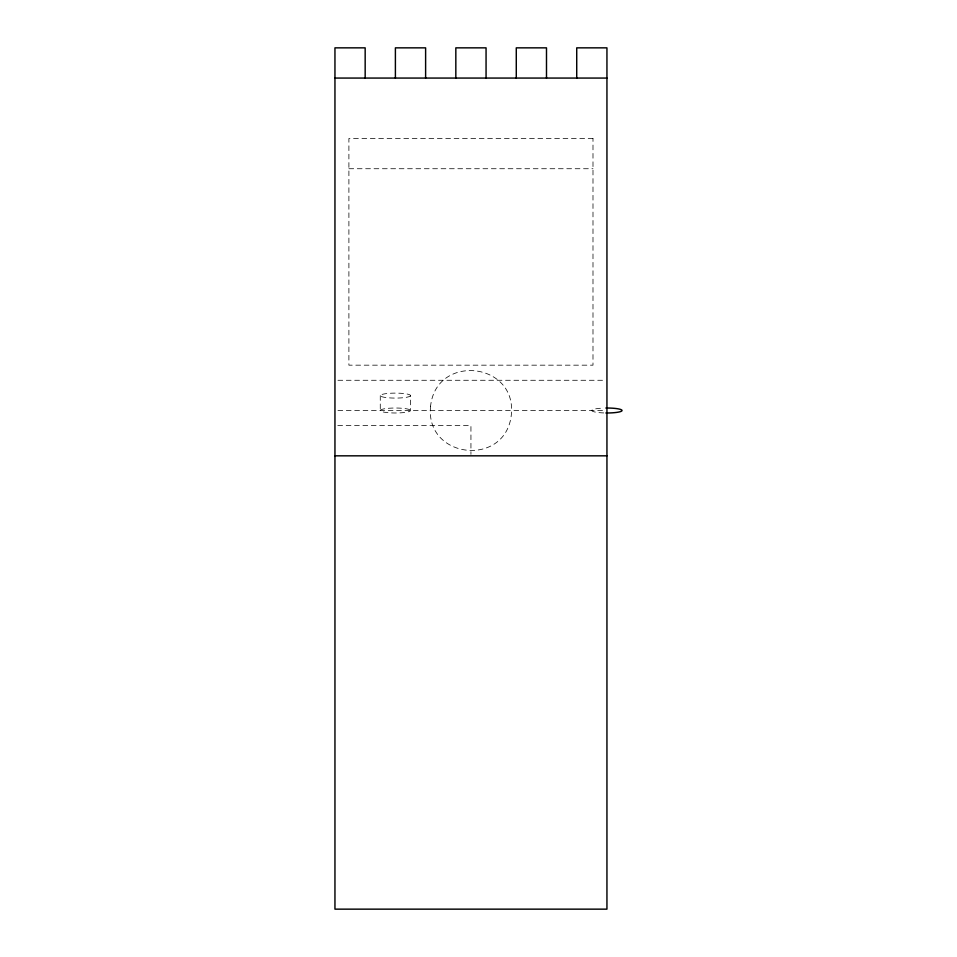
<?xml version="1.0" encoding="UTF-8"?>
<svg xmlns="http://www.w3.org/2000/svg" width="957" height="957" viewBox="0 0 957 957"><rect width="100%" height="100%" fill="white"/><g stroke="black" fill="none" stroke-linecap="round" stroke-linejoin="round"><path stroke-width="0.72" stroke-dasharray="4.79 3.59" d="M348.898 168.731L592.993 168.731M337.941 380.276L605.446 380.276M337.941 410.505L605.446 410.505M337.785 425.614L470.94 425.614L470.94 454.396M410.505 395.6A15.109 2.488 0 0 1 387.836 397.753A15.109 2.488 0 0 1 387.836 393.447A15.109 2.488 0 0 1 410.505 395.6L410.505 410.505A15.109 2.488 0 0 1 387.836 412.658A15.109 2.488 0 0 1 387.836 408.352A15.109 2.488 0 0 1 410.505 410.505M380.276 395.6L380.276 410.505M603.723 412.934A15.109 2.488 0 0 1 591.833 410.505A15.109 2.488 0 0 1 603.723 408.077M430.566 406.187C424.932 459.025 505.463 467.686 511.313 414.955C517.115 361.961 436.272 353.265 430.566 406.187M592.993 138.514L348.898 138.514L348.898 365.167L592.993 365.167L592.993 138.514"/><path stroke-width="1.44" d="M334.95 78.067L606.941 78.067M334.95 455.831L606.941 455.831M576.724 78.067L576.724 47.85L606.941 47.85L606.941 909.15L334.95 909.15L334.95 47.85L365.167 47.85L365.167 78.067M546.495 78.067L546.495 47.85L516.278 47.85L516.278 78.067M486.06 78.067L486.06 47.85L455.831 47.85L455.831 78.067M425.614 78.067L425.614 47.85L395.397 47.85L395.397 78.067M605.865 408.029A15.109 2.488 0 0 1 622.05 410.505A15.109 2.488 0 0 1 605.865 412.981"/></g></svg>
